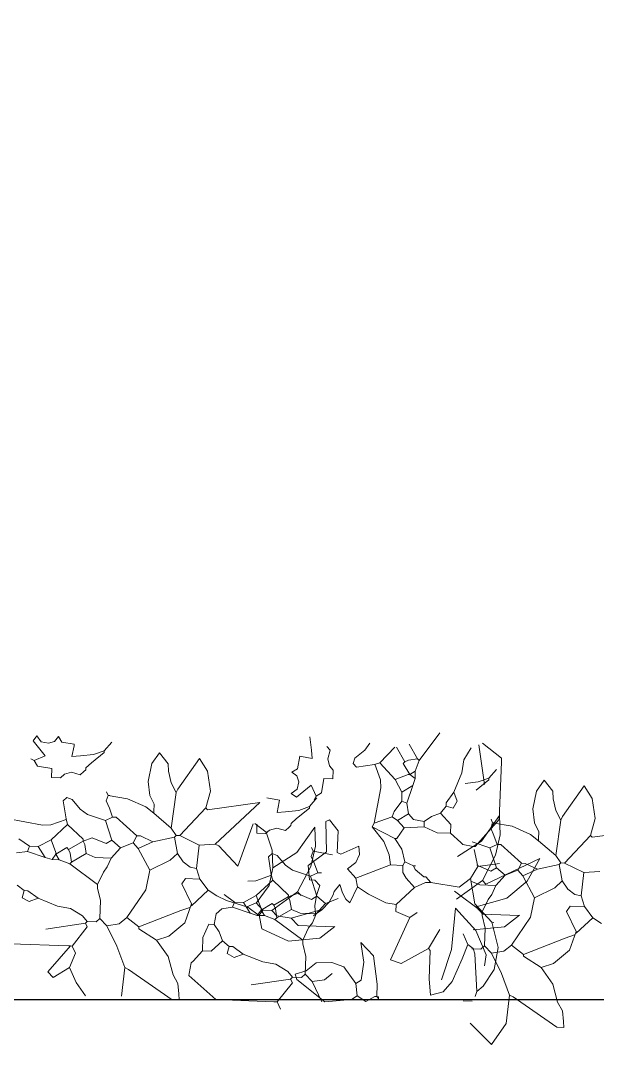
# Model space of a CAD drawing. Header units: millimetres. Extents: x 2667 to 2848, y -1 to 1765.
# Drawn here: x 2777.422 to 2778.279, y 1718.541 to 1720.063 of the extents above; entities that cross this region are included whole.
import ezdxf

# ---------------------------------------------------------------- set-up
doc = ezdxf.new("R2010")
doc.units = ezdxf.units.MM
doc.layers.add('PROIEZIONI', color=145, linetype='Continuous')
doc.layers.add('VERDE_giardino', color=74, linetype='Continuous', lineweight=9)

msp = doc.modelspace()

# ---------------------------------------------------------------- linework, layer by layer
at = {"layer": 'PROIEZIONI'}
msp.add_lwpolyline([(2779.6095, 1720.3076), (2779.6095, 1718.6078), (2776.6771, 1718.6078)], dxfattribs=at)
at = {"layer": 'VERDE_giardino'}
for p, q in [((2777.4412, 1718.9923), (2777.4468, 1719)), ((2777.459, 1718.9704), (2777.4412, 1718.9923)), ((2777.4532, 1718.9911), (2777.4468, 1719)), ((2777.464, 1718.9888), (2777.4532, 1718.9911)), ((2777.4731, 1718.9914), (2777.464, 1718.9888)), ((2777.4786, 1718.9989), (2777.4731, 1718.9914)), ((2777.4836, 1718.9907), (2777.4786, 1718.9989)), ((2777.5021, 1718.9874), (2777.4836, 1718.9907)), ((2777.5468, 1718.9778), (2777.5579, 1718.9907)), ((2777.8521, 1718.9983), (2777.8543, 1718.9788)), ((2778.0451, 1719.0044), (2778.0144, 1718.963)), ((2777.4987, 1718.969), (2777.502, 1718.9848)), ((2777.502, 1718.9848), (2777.5021, 1718.9874)), ((2777.5276, 1718.9599), (2777.5467, 1718.9752)), ((2777.5468, 1718.9778), (2777.5309, 1718.9722)), ((2777.5467, 1718.9752), (2777.5468, 1718.9778)), ((2777.629, 1718.9748), (2777.6175, 1718.9586)), ((2777.629, 1718.9748), (2777.6416, 1718.9584)), ((2777.8543, 1718.9788), (2777.8553, 1718.9662)), ((2777.8772, 1718.9839), (2777.8823, 1718.9784)), ((2777.8823, 1718.9784), (2777.8785, 1718.9656)), ((2777.919, 1718.9665), (2777.9336, 1718.9786)), ((2777.9336, 1718.9786), (2777.9411, 1718.9892)), ((2777.978, 1718.9829), (2777.9559, 1718.9598)), ((2777.9931, 1718.9611), (2777.9807, 1718.9828)), ((2778.0119, 1718.9658), (2777.9994, 1718.9874)), ((2778.0807, 1718.9641), (2778.0916, 1718.982)), ((2778.1029, 1718.9863), (2778.1113, 1718.9276)), ((2778.1366, 1718.9665), (2778.1083, 1718.9888)), ((2777.4376, 1718.9659), (2777.4428, 1718.963)), ((2777.4428, 1718.963), (2777.459, 1718.9704)), ((2777.4478, 1718.9549), (2777.4428, 1718.963)), ((2777.5113, 1718.97), (2777.4987, 1718.969)), ((2777.5309, 1718.9722), (2777.5113, 1718.97)), ((2777.5194, 1718.9523), (2777.5276, 1718.9599)), ((2777.6562, 1718.9208), (2777.6882, 1718.9664)), ((2777.6882, 1718.9664), (2777.7, 1718.9475)), ((2777.8369, 1718.9695), (2777.8335, 1718.951)), ((2777.8395, 1718.9694), (2777.8369, 1718.9695)), ((2777.8553, 1718.9662), (2777.8395, 1718.9694)), ((2777.8785, 1718.9656), (2777.8814, 1718.9551)), ((2777.9161, 1718.9586), (2777.919, 1718.9665)), ((2777.9559, 1718.9598), (2777.9479, 1718.9575)), ((2777.9789, 1718.9351), (2777.9559, 1718.9598)), ((2777.9904, 1718.9586), (2777.9931, 1718.9611)), ((2777.9985, 1718.9636), (2777.9931, 1718.9611)), ((2778.0119, 1718.9658), (2777.9985, 1718.9636)), ((2778.0144, 1718.963), (2778.0086, 1718.9473)), ((2778.0144, 1718.963), (2778.0119, 1718.9658)), ((2778.0775, 1718.9448), (2778.0807, 1718.9641)), ((2778.1333, 1718.8754), (2778.1364, 1718.9612)), ((2778.1365, 1718.9639), (2778.1364, 1718.9612)), ((2778.1366, 1718.9665), (2778.1365, 1718.9639)), ((2777.4689, 1718.9515), (2777.4478, 1718.9549)), ((2777.4684, 1718.9382), (2777.4689, 1718.9515)), ((2777.4982, 1718.9458), (2777.4877, 1718.9429)), ((2777.511, 1718.942), (2777.4982, 1718.9458)), ((2777.5165, 1718.9471), (2777.511, 1718.942)), ((2777.5165, 1718.9471), (2777.5193, 1718.9496)), ((2777.5193, 1718.9496), (2777.5194, 1718.9523)), ((2777.6175, 1718.9586), (2777.612, 1718.9322)), ((2777.642, 1718.9472), (2777.6416, 1718.9584)), ((2777.6459, 1718.93), (2777.642, 1718.9472)), ((2777.7, 1718.9475), (2777.7044, 1718.9179)), ((2777.8335, 1718.951), (2777.8254, 1718.946)), ((2777.8254, 1718.946), (2777.8329, 1718.9406)), ((2777.8814, 1718.9551), (2777.8865, 1718.9491)), ((2777.8865, 1718.9491), (2777.8861, 1718.9358)), ((2777.9212, 1718.9531), (2777.9161, 1718.9586)), ((2777.9479, 1718.9575), (2777.9212, 1718.9531)), ((2777.9567, 1718.9347), (2777.9485, 1718.9577)), ((2778.0004, 1718.9423), (2777.9904, 1718.9586)), ((2778.0086, 1718.9473), (2778.0004, 1718.9423)), ((2778.0086, 1718.9473), (2778.0082, 1718.9367)), ((2778.0775, 1718.9448), (2778.0658, 1718.916)), ((2778.1179, 1718.9371), (2778.129, 1718.9499)), ((2777.4817, 1718.9377), (2777.4684, 1718.9382)), ((2777.4877, 1718.9429), (2777.4817, 1718.9377)), ((2777.612, 1718.9322), (2777.6144, 1718.9112)), ((2777.6534, 1718.9156), (2777.6459, 1718.93)), ((2777.8329, 1718.9406), (2777.8354, 1718.9314)), ((2777.8354, 1718.9314), (2777.8331, 1718.9206)), ((2777.8728, 1718.9363), (2777.8694, 1718.9152)), ((2777.8861, 1718.9358), (2777.8728, 1718.9363)), ((2777.9572, 1718.9226), (2777.9567, 1718.9347)), ((2777.9978, 1718.9424), (2777.9789, 1718.9351)), ((2777.9888, 1718.9162), (2777.9789, 1718.9351)), ((2778.0004, 1718.9423), (2777.9978, 1718.9424)), ((2778.0082, 1718.9367), (2778.0004, 1718.9423)), ((2778.0082, 1718.9367), (2778.0051, 1718.9262)), ((2778.102, 1718.9314), (2778.0824, 1718.9293)), ((2778.0987, 1718.9192), (2778.1178, 1718.9344)), ((2778.1179, 1718.9371), (2778.102, 1718.9314)), ((2778.1178, 1718.9344), (2778.1179, 1718.9371)), ((2778.2001, 1718.9341), (2778.1886, 1718.9178)), ((2778.2001, 1718.9341), (2778.2127, 1718.9177)), ((2777.5524, 1718.9113), (2777.5499, 1718.9167)), ((2777.6461, 1718.8627), (2777.6534, 1718.9156)), ((2777.6534, 1718.9156), (2777.6562, 1718.9208)), ((2777.7044, 1718.9179), (2777.6976, 1718.8927)), ((2777.8331, 1718.9206), (2777.8242, 1718.9142)), ((2777.832, 1718.9086), (2777.8242, 1718.9142)), ((2777.8539, 1718.9264), (2777.832, 1718.9086)), ((2777.8612, 1718.9102), (2777.8539, 1718.9264)), ((2777.8694, 1718.9152), (2777.8612, 1718.9102)), ((2777.9474, 1718.8699), (2777.9572, 1718.9226)), ((2777.9888, 1718.9162), (2777.9884, 1718.9029)), ((2778.0051, 1718.9262), (2777.9888, 1718.9162)), ((2778.0051, 1718.9262), (2777.9962, 1718.9)), ((2778.0658, 1718.916), (2778.0546, 1718.9005)), ((2778.0658, 1718.916), (2778.0706, 1718.9026)), ((2778.1886, 1718.9178), (2778.1831, 1718.8914)), ((2778.2131, 1718.9065), (2778.2127, 1718.9177)), ((2778.2273, 1718.88), (2778.2593, 1718.9257)), ((2778.2593, 1718.9257), (2778.2711, 1718.9067)), ((2777.4857, 1718.9031), (2777.4912, 1718.9082)), ((2777.49, 1718.8764), (2777.4857, 1718.9031)), ((2777.4912, 1718.9082), (2777.4991, 1718.9053)), ((2777.4991, 1718.9053), (2777.5112, 1718.8907)), ((2777.5494, 1718.9034), (2777.5524, 1718.9113)), ((2777.5543, 1718.8926), (2777.5494, 1718.9034)), ((2777.5811, 1718.9062), (2777.5524, 1718.9113)), ((2777.555, 1718.9112), (2777.5524, 1718.9113)), ((2777.6083, 1718.8943), (2777.5811, 1718.9062)), ((2777.6144, 1718.9112), (2777.6209, 1718.8982)), ((2777.7779, 1718.9008), (2777.7002, 1718.89)), ((2777.7116, 1718.8391), (2777.7779, 1718.9008)), ((2777.8067, 1718.9045), (2777.7882, 1718.9078)), ((2777.8034, 1718.886), (2777.8066, 1718.9018)), ((2777.8066, 1718.9018), (2777.8067, 1718.9045)), ((2777.8515, 1718.8949), (2777.8625, 1718.9078)), ((2777.8584, 1718.905), (2777.8612, 1718.9102)), ((2777.9884, 1718.9029), (2777.9772, 1718.8874)), ((2777.9962, 1718.9), (2777.9884, 1718.9029)), ((2777.9983, 1718.884), (2777.9962, 1718.9)), ((2778.0546, 1718.9005), (2778.0544, 1718.8952)), ((2778.0706, 1718.9026), (2778.0649, 1718.8922)), ((2778.217, 1718.8892), (2778.2131, 1718.9065)), ((2778.2711, 1718.9067), (2778.2755, 1718.8771)), ((2777.5112, 1718.8907), (2777.5218, 1718.8832)), ((2777.5591, 1718.8792), (2777.5543, 1718.8926)), ((2777.6204, 1718.8849), (2777.6083, 1718.8943)), ((2777.6204, 1718.8849), (2777.6205, 1718.8876)), ((2777.6461, 1718.8627), (2777.6204, 1718.8849)), ((2777.6209, 1718.8982), (2777.6205, 1718.8876)), ((2777.659, 1718.8517), (2777.6976, 1718.8927)), ((2777.7002, 1718.89), (2777.6976, 1718.8927)), ((2777.816, 1718.8871), (2777.8034, 1718.886)), ((2777.8356, 1718.8892), (2777.816, 1718.8871)), ((2777.8322, 1718.877), (2777.8514, 1718.8923)), ((2777.8515, 1718.8949), (2777.8356, 1718.8892)), ((2777.8514, 1718.8923), (2777.8515, 1718.8949)), ((2777.9772, 1718.8874), (2777.9742, 1718.8796)), ((2777.9983, 1718.884), (2777.982, 1718.874)), ((2778.0059, 1718.8757), (2777.9983, 1718.884)), ((2778.0461, 1718.8849), (2778.0326, 1718.8801)), ((2778.0544, 1718.8952), (2778.0461, 1718.8849)), ((2778.0614, 1718.8684), (2778.0461, 1718.8849)), ((2778.0649, 1718.8922), (2778.0544, 1718.8952)), ((2778.1831, 1718.8914), (2778.1855, 1718.8704)), ((2778.2244, 1718.8748), (2778.217, 1718.8892)), ((2777.4025, 1718.8769), (2777.4552, 1718.867)), ((2777.4673, 1718.8676), (2777.4902, 1718.8758)), ((2777.4677, 1718.8454), (2777.4924, 1718.8683)), ((2777.4924, 1718.8683), (2777.49, 1718.8764)), ((2777.5155, 1718.8463), (2777.4924, 1718.8683)), ((2777.5218, 1718.8832), (2777.5484, 1718.8743)), ((2777.5484, 1718.8743), (2777.5591, 1718.8792)), ((2777.5579, 1718.8447), (2777.5484, 1718.8743)), ((2777.5644, 1718.879), (2777.5591, 1718.8792)), ((2777.5953, 1718.8513), (2777.5644, 1718.879)), ((2777.7676, 1718.8692), (2777.7449, 1718.8061)), ((2777.7871, 1718.8569), (2777.7701, 1718.8697)), ((2777.7731, 1718.8553), (2777.7735, 1718.8686)), ((2777.8239, 1718.8667), (2777.824, 1718.8694)), ((2777.824, 1718.8694), (2777.8322, 1718.877)), ((2777.8812, 1718.875), (2777.8758, 1718.8725)), ((2777.8768, 1718.8274), (2777.8758, 1718.8725)), ((2777.8939, 1718.8586), (2777.8812, 1718.875)), ((2777.9474, 1718.8699), (2777.9445, 1718.8647)), ((2777.9742, 1718.8796), (2777.9474, 1718.8699)), ((2777.982, 1718.874), (2777.9742, 1718.8796)), ((2777.9922, 1718.863), (2777.982, 1718.874)), ((2778.0218, 1718.8725), (2778.0059, 1718.8757)), ((2778.0218, 1718.8725), (2778.0215, 1718.8646)), ((2778.0326, 1718.8801), (2778.0218, 1718.8725)), ((2778.0609, 1718.8552), (2778.0614, 1718.8684)), ((2778.0974, 1718.8353), (2778.1333, 1718.8754)), ((2778.1337, 1718.8813), (2778.107, 1718.8436)), ((2778.1205, 1718.8627), (2778.1234, 1718.8705)), ((2778.1234, 1718.8705), (2778.121, 1718.8759)), ((2778.1522, 1718.8655), (2778.1234, 1718.8705)), ((2778.1261, 1718.8704), (2778.1234, 1718.8705)), ((2778.1346, 1718.8527), (2778.1337, 1718.8813)), ((2778.1855, 1718.8704), (2778.192, 1718.8574)), ((2778.2172, 1718.822), (2778.2244, 1718.8748)), ((2778.2244, 1718.8748), (2778.2273, 1718.88)), ((2778.2755, 1718.8771), (2778.2687, 1718.852)), ((2777.4552, 1718.867), (2777.4673, 1718.8676)), ((2777.6537, 1718.8519), (2777.6461, 1718.8627)), ((2777.7863, 1718.8548), (2777.7731, 1718.8553)), ((2777.7923, 1718.8599), (2777.7863, 1718.8548)), ((2777.7959, 1718.8301), (2777.7871, 1718.8569)), ((2777.8029, 1718.8629), (2777.7923, 1718.8599)), ((2777.8157, 1718.8591), (2777.8029, 1718.8629)), ((2777.8211, 1718.8642), (2777.8157, 1718.8591)), ((2777.8211, 1718.8642), (2777.8239, 1718.8667)), ((2777.8593, 1718.8644), (2777.8327, 1718.8267)), ((2777.8602, 1718.8359), (2777.8593, 1718.8644)), ((2777.8927, 1718.8268), (2777.8939, 1718.8586)), ((2777.9784, 1718.8476), (2777.9445, 1718.8647)), ((2777.9445, 1718.8647), (2777.9616, 1718.8427)), ((2777.9922, 1718.863), (2777.981, 1718.8475)), ((2778.0215, 1718.8646), (2777.9922, 1718.863)), ((2778.041, 1718.8558), (2778.0215, 1718.8646)), ((2778.0609, 1718.8552), (2778.041, 1718.8558)), ((2778.0763, 1718.8413), (2778.0609, 1718.8552)), ((2778.1254, 1718.8519), (2778.1205, 1718.8627)), ((2778.1794, 1718.8535), (2778.1522, 1718.8655)), ((2778.1915, 1718.8441), (2778.1794, 1718.8535)), ((2778.192, 1718.8574), (2778.1916, 1718.8468)), ((2778.349, 1718.86), (2778.2713, 1718.8492)), ((2777.4355, 1718.8359), (2777.42, 1718.8471)), ((2777.4487, 1718.8354), (2777.4677, 1718.8454)), ((2777.475, 1718.8265), (2777.4677, 1718.8454)), ((2777.4937, 1718.8311), (2777.5154, 1718.8436)), ((2777.5154, 1718.8436), (2777.5288, 1718.8484)), ((2777.5154, 1718.8436), (2777.5155, 1718.8463)), ((2777.5178, 1718.8382), (2777.5154, 1718.8436)), ((2777.52, 1718.8249), (2777.5178, 1718.8382)), ((2777.5288, 1718.8484), (2777.5497, 1718.8397)), ((2777.5497, 1718.8397), (2777.5579, 1718.8447)), ((2777.5708, 1718.8336), (2777.5579, 1718.8447)), ((2777.5708, 1718.8336), (2777.5896, 1718.8409)), ((2777.5896, 1718.8409), (2777.5953, 1718.8513)), ((2777.5973, 1718.8327), (2777.5896, 1718.8409)), ((2777.6006, 1718.8511), (2777.5953, 1718.8513)), ((2777.5973, 1718.8327), (2777.6188, 1718.8425)), ((2777.6188, 1718.8425), (2777.6006, 1718.8511)), ((2777.6188, 1718.8425), (2777.6509, 1718.8493)), ((2777.6509, 1718.8493), (2777.6537, 1718.8519)), ((2777.6554, 1718.8253), (2777.6509, 1718.8493)), ((2777.659, 1718.8517), (2777.6537, 1718.8519)), ((2777.6877, 1718.8373), (2777.659, 1718.8517)), ((2777.6877, 1718.8373), (2777.7116, 1718.8391)), ((2777.7168, 1718.8363), (2777.7116, 1718.8391)), ((2777.9616, 1718.8427), (2777.9696, 1718.8229)), ((2777.9884, 1718.8313), (2777.9784, 1718.8476)), ((2777.981, 1718.8475), (2777.9784, 1718.8476)), ((2778.107, 1718.8436), (2778.0712, 1718.8204)), ((2778.0789, 1718.8386), (2778.0763, 1718.8413)), ((2778.0947, 1718.8354), (2778.0789, 1718.8386)), ((2778.0929, 1718.8424), (2778.1194, 1718.8335)), ((2778.1194, 1718.8335), (2778.1302, 1718.8384)), ((2778.1302, 1718.8384), (2778.1254, 1718.8519)), ((2778.1276, 1718.8224), (2778.1346, 1718.8527)), ((2778.1355, 1718.8382), (2778.1302, 1718.8384)), ((2778.1664, 1718.8106), (2778.1355, 1718.8382)), ((2778.1915, 1718.8441), (2778.1916, 1718.8468)), ((2778.2172, 1718.822), (2778.1915, 1718.8441)), ((2778.2301, 1718.8109), (2778.2687, 1718.852)), ((2778.2713, 1718.8492), (2778.2687, 1718.852)), ((2777.4166, 1718.826), (2777.4326, 1718.8281)), ((2777.4326, 1718.8281), (2777.4355, 1718.8359)), ((2777.4588, 1718.8191), (2777.4326, 1718.8281)), ((2777.4487, 1718.8354), (2777.4355, 1718.8359)), ((2777.4588, 1718.8191), (2777.4487, 1718.8354)), ((2777.4693, 1718.8161), (2777.4749, 1718.8239)), ((2777.4749, 1718.8239), (2777.4912, 1718.8339)), ((2777.4749, 1718.8239), (2777.475, 1718.8265)), ((2777.4799, 1718.8157), (2777.4749, 1718.8239)), ((2777.4912, 1718.8339), (2777.4937, 1718.8311)), ((2777.4962, 1718.8257), (2777.4937, 1718.8311)), ((2777.4983, 1718.8124), (2777.4962, 1718.8257)), ((2777.4983, 1718.8124), (2777.52, 1718.8249)), ((2777.5331, 1718.8191), (2777.52, 1718.8249)), ((2777.5569, 1718.8182), (2777.5708, 1718.8336)), ((2777.6146, 1718.8002), (2777.5973, 1718.8327)), ((2777.6444, 1718.815), (2777.6554, 1718.8253)), ((2777.6554, 1718.8253), (2777.6637, 1718.8128)), ((2777.6837, 1718.803), (2777.6877, 1718.8373)), ((2777.7449, 1718.8061), (2777.7168, 1718.8363)), ((2777.7904, 1718.8202), (2777.7958, 1718.8253)), ((2777.7958, 1718.8253), (2777.8037, 1718.8223)), ((2777.7968, 1718.8036), (2777.7959, 1718.8301)), ((2777.8327, 1718.8267), (2777.7968, 1718.8036)), ((2777.8495, 1718.8071), (2777.8768, 1718.8274)), ((2777.8533, 1718.8056), (2777.8602, 1718.8359)), ((2777.8541, 1718.8205), (2777.857, 1718.8284)), ((2777.857, 1718.8284), (2777.8545, 1718.8338)), ((2777.8857, 1718.8233), (2777.857, 1718.8284)), ((2777.8596, 1718.8283), (2777.857, 1718.8284)), ((2777.8979, 1718.824), (2777.8927, 1718.8268)), ((2777.9249, 1718.8362), (2777.8979, 1718.824)), ((2777.9202, 1718.8115), (2777.9257, 1718.8235)), ((2777.9257, 1718.8235), (2777.9249, 1718.8362)), ((2777.9696, 1718.8229), (2777.9716, 1718.808)), ((2777.993, 1718.8125), (2777.9884, 1718.8313)), ((2778.0947, 1718.8354), (2778.0974, 1718.8353)), ((2778.1016, 1718.8059), (2778.0958, 1718.8308)), ((2778.129, 1718.804), (2778.1194, 1718.8335)), ((2777.4693, 1718.8161), (2777.4588, 1718.8191)), ((2777.4799, 1718.8157), (2777.4693, 1718.8161)), ((2777.4956, 1718.8098), (2777.4799, 1718.8157)), ((2777.4956, 1718.8098), (2777.4983, 1718.8124)), ((2777.5369, 1718.7792), (2777.4956, 1718.8098)), ((2777.5569, 1718.8182), (2777.5331, 1718.8191)), ((2777.5511, 1718.8052), (2777.5569, 1718.8182)), ((2777.6146, 1718.8002), (2777.6444, 1718.815)), ((2777.6637, 1718.8128), (2777.6744, 1718.8048)), ((2777.7947, 1718.7935), (2777.7904, 1718.8202)), ((2777.8037, 1718.8223), (2777.8158, 1718.8078)), ((2777.8158, 1718.8078), (2777.8264, 1718.8003)), ((2777.859, 1718.8097), (2777.8541, 1718.8205)), ((2777.8638, 1718.7963), (2777.859, 1718.8097)), ((2777.9077, 1718.8024), (2777.9202, 1718.8115)), ((2777.9716, 1718.808), (2777.9205, 1718.7886)), ((2777.9902, 1718.8073), (2777.9716, 1718.808)), ((2777.993, 1718.8125), (2777.9902, 1718.8073)), ((2778.0061, 1718.8067), (2777.993, 1718.8125)), ((2778.0999, 1718.8077), (2778.1208, 1718.799)), ((2778.1336, 1718.8101), (2778.1016, 1718.8059)), ((2778.1081, 1718.7852), (2778.1276, 1718.8224)), ((2778.1132, 1718.7797), (2778.1935, 1718.8178)), ((2778.1607, 1718.8002), (2778.1664, 1718.8106)), ((2778.1717, 1718.8104), (2778.1664, 1718.8106)), ((2778.1899, 1718.8017), (2778.1717, 1718.8104)), ((2778.1743, 1718.7828), (2778.1935, 1718.8178)), ((2778.1899, 1718.8017), (2778.222, 1718.8085)), ((2778.2248, 1718.8111), (2778.2172, 1718.822)), ((2778.222, 1718.8085), (2778.2248, 1718.8111)), ((2778.2265, 1718.7845), (2778.222, 1718.8085)), ((2778.2301, 1718.8109), (2778.2248, 1718.8111)), ((2778.2587, 1718.7966), (2778.2301, 1718.8109)), ((2777.5369, 1718.7792), (2777.5456, 1718.7974)), ((2777.5456, 1718.7974), (2777.5511, 1718.8052)), ((2777.6083, 1718.7712), (2777.6146, 1718.8002)), ((2777.6744, 1718.8048), (2777.6837, 1718.803)), ((2777.6885, 1718.7869), (2777.6837, 1718.803)), ((2777.7719, 1718.7847), (2777.7949, 1718.7929)), ((2777.7968, 1718.8036), (2777.7915, 1718.7773)), ((2777.7971, 1718.7854), (2777.7947, 1718.7935)), ((2777.8264, 1718.8003), (2777.853, 1718.7914)), ((2777.8337, 1718.7683), (2777.8533, 1718.8056)), ((2777.8514, 1718.7858), (2777.8495, 1718.8071)), ((2777.853, 1718.7914), (2777.8638, 1718.7963)), ((2777.8691, 1718.7961), (2777.8638, 1718.7963)), ((2777.9205, 1718.7886), (2777.9077, 1718.8024)), ((2777.9898, 1718.7967), (2777.9902, 1718.8073)), ((2777.9948, 1718.7886), (2777.9898, 1718.7967)), ((2778.0085, 1718.8013), (2778.0061, 1718.8067)), ((2778.0087, 1718.8067), (2778.0061, 1718.8067)), ((2778.0214, 1718.7903), (2778.0085, 1718.8013)), ((2778.0903, 1718.7878), (2778.1016, 1718.8059)), ((2778.1208, 1718.799), (2778.129, 1718.804)), ((2778.128, 1718.7775), (2778.1419, 1718.7929)), ((2778.1419, 1718.7929), (2778.129, 1718.804)), ((2778.1419, 1718.7929), (2778.1607, 1718.8002)), ((2778.1684, 1718.7919), (2778.1607, 1718.8002)), ((2778.1684, 1718.7919), (2778.1899, 1718.8017)), ((2778.2548, 1718.7622), (2778.2587, 1718.7966)), ((2778.2587, 1718.7966), (2778.2827, 1718.7984)), ((2777.4278, 1718.7699), (2777.4175, 1718.7782)), ((2777.5367, 1718.7738), (2777.5369, 1718.7792)), ((2777.6617, 1718.7799), (2777.6673, 1718.7877)), ((2777.6765, 1718.7502), (2777.6617, 1718.7799)), ((2777.6673, 1718.7877), (2777.6885, 1718.7869)), ((2777.7011, 1718.7705), (2777.6885, 1718.7869)), ((2777.7599, 1718.7841), (2777.7719, 1718.7847)), ((2777.7723, 1718.7625), (2777.7971, 1718.7854)), ((2777.7915, 1718.7773), (2777.7725, 1718.7514)), ((2777.8201, 1718.7634), (2777.7971, 1718.7854)), ((2777.8514, 1718.7858), (2777.8594, 1718.7856)), ((2777.8625, 1718.7618), (2777.853, 1718.7914)), ((2777.8594, 1718.7856), (2777.867, 1718.7773)), ((2777.867, 1718.7773), (2777.8617, 1718.7629)), ((2777.8879, 1718.7686), (2777.8963, 1718.7789)), ((2777.8963, 1718.7789), (2777.9006, 1718.7664)), ((2777.9227, 1718.7753), (2777.9205, 1718.7886)), ((2778.0076, 1718.7748), (2777.9948, 1718.7886)), ((2778.0238, 1718.7822), (2778.0076, 1718.7748)), ((2778.0241, 1718.7902), (2778.0214, 1718.7903)), ((2778.0317, 1718.7819), (2778.0238, 1718.7822)), ((2778.0317, 1718.7819), (2778.0241, 1718.7902)), ((2778.0317, 1718.7819), (2778.0739, 1718.7751)), ((2778.0699, 1718.7574), (2778.1081, 1718.7852)), ((2778.0903, 1718.7878), (2778.0739, 1718.7751)), ((2778.0969, 1718.7504), (2778.0903, 1718.7878)), ((2778.1042, 1718.7783), (2778.0911, 1718.7841)), ((2778.128, 1718.7775), (2778.1042, 1718.7783)), ((2778.1081, 1718.7852), (2778.1132, 1718.7797)), ((2778.1222, 1718.7644), (2778.128, 1718.7775)), ((2778.1748, 1718.784), (2778.1447, 1718.7587)), ((2778.1857, 1718.7594), (2778.1684, 1718.7919)), ((2778.2155, 1718.7743), (2778.2265, 1718.7845)), ((2778.2265, 1718.7845), (2778.2348, 1718.7721)), ((2777.4247, 1718.7594), (2777.4278, 1718.7699)), ((2777.4331, 1718.7697), (2777.4278, 1718.7699)), ((2777.4486, 1718.7585), (2777.4331, 1718.7697)), ((2777.5414, 1718.7551), (2777.5367, 1718.7738)), ((2777.5802, 1718.7298), (2777.6083, 1718.7712)), ((2777.6764, 1718.7475), (2777.7011, 1718.7705)), ((2777.7011, 1718.7705), (2777.7141, 1718.7621)), ((2777.7141, 1718.7621), (2777.7283, 1718.7551)), ((2777.7401, 1718.753), (2777.7246, 1718.7642)), ((2777.7534, 1718.7525), (2777.7723, 1718.7625)), ((2777.7796, 1718.7436), (2777.7723, 1718.7625)), ((2777.7956, 1718.7405), (2777.8337, 1718.7683)), ((2777.82, 1718.7607), (2777.8335, 1718.7655)), ((2777.82, 1718.7607), (2777.8201, 1718.7634)), ((2777.8335, 1718.7655), (2777.8544, 1718.7568)), ((2777.8337, 1718.7683), (2777.8389, 1718.7628)), ((2777.8544, 1718.7568), (2777.8625, 1718.7618)), ((2777.8617, 1718.7629), (2777.8596, 1718.7474)), ((2777.8754, 1718.7507), (2777.8625, 1718.7618)), ((2777.8807, 1718.753), (2777.8867, 1718.7635)), ((2777.8867, 1718.7635), (2777.8879, 1718.7686)), ((2777.9006, 1718.7664), (2777.9054, 1718.757)), ((2777.9227, 1718.7753), (2777.9112, 1718.7518)), ((2777.9227, 1718.7753), (2777.9389, 1718.7645)), ((2777.9389, 1718.7645), (2777.965, 1718.7519)), ((2778.0076, 1718.7748), (2777.9801, 1718.7493)), ((2778.108, 1718.7384), (2778.0667, 1718.7691)), ((2778.1166, 1718.7567), (2778.1222, 1718.7644)), ((2778.1857, 1718.7594), (2778.2155, 1718.7743)), ((2778.2348, 1718.7721), (2778.2455, 1718.764)), ((2778.2455, 1718.764), (2778.2548, 1718.7622)), ((2778.2596, 1718.7461), (2778.2548, 1718.7622)), ((2777.4352, 1718.7537), (2777.4247, 1718.7594)), ((2777.4486, 1718.7585), (2777.4352, 1718.7537)), ((2777.4774, 1718.7468), (2777.4486, 1718.7585)), ((2777.4774, 1718.7468), (2777.4966, 1718.7436)), ((2777.5404, 1718.7286), (2777.5414, 1718.7551)), ((2777.6765, 1718.7502), (2777.6665, 1718.7221)), ((2777.6764, 1718.7475), (2777.6765, 1718.7502)), ((2777.7283, 1718.7551), (2777.7601, 1718.7452)), ((2777.7372, 1718.7451), (2777.7401, 1718.753)), ((2777.7534, 1718.7525), (2777.7401, 1718.753)), ((2777.7634, 1718.7362), (2777.7534, 1718.7525)), ((2777.7584, 1718.7458), (2777.7721, 1718.752)), ((2777.7721, 1718.752), (2777.7823, 1718.741)), ((2777.7795, 1718.741), (2777.7958, 1718.751)), ((2777.7958, 1718.751), (2777.7983, 1718.7482)), ((2777.7983, 1718.7482), (2777.82, 1718.7607)), ((2777.8008, 1718.7428), (2777.7983, 1718.7482)), ((2777.8225, 1718.7553), (2777.82, 1718.7607)), ((2777.8247, 1718.742), (2777.8225, 1718.7553)), ((2777.8596, 1718.7474), (2777.8602, 1718.7351)), ((2777.8616, 1718.7353), (2777.8754, 1718.7507)), ((2777.8696, 1718.7412), (2777.8807, 1718.753)), ((2777.8754, 1718.7507), (2777.8942, 1718.758)), ((2777.9054, 1718.757), (2777.9112, 1718.7518)), ((2777.965, 1718.7519), (2777.9801, 1718.7493)), ((2777.9797, 1718.7387), (2777.9801, 1718.7493)), ((2778.1224, 1718.7229), (2778.0969, 1718.7504)), ((2778.1447, 1718.7587), (2778.0987, 1718.7457)), ((2778.108, 1718.7384), (2778.1166, 1718.7567)), ((2778.1794, 1718.7305), (2778.1857, 1718.7594)), ((2778.2328, 1718.7391), (2778.2384, 1718.7469)), ((2778.2384, 1718.7469), (2778.2596, 1718.7461)), ((2777.4966, 1718.7436), (2777.5145, 1718.7327)), ((2777.5145, 1718.7327), (2777.5216, 1718.724)), ((2777.5983, 1718.7159), (2777.6602, 1718.7402)), ((2777.6602, 1718.7402), (2777.6737, 1718.745)), ((2777.7097, 1718.7196), (2777.713, 1718.7354)), ((2777.713, 1718.7354), (2777.7212, 1718.7431)), ((2777.7212, 1718.7431), (2777.7372, 1718.7451)), ((2777.7634, 1718.7362), (2777.7372, 1718.7451)), ((2777.7601, 1718.7452), (2777.7772, 1718.7323)), ((2777.7739, 1718.7332), (2777.7634, 1718.7362)), ((2777.7739, 1718.7332), (2777.7795, 1718.741)), ((2777.7845, 1718.7328), (2777.7739, 1718.7332)), ((2777.7767, 1718.7333), (2777.7823, 1718.741)), ((2777.7805, 1718.7131), (2777.7767, 1718.7333)), ((2777.7795, 1718.741), (2777.7796, 1718.7436)), ((2777.7845, 1718.7328), (2777.7795, 1718.741)), ((2777.7956, 1718.7405), (2777.7823, 1718.741)), ((2777.8002, 1718.7269), (2777.7845, 1718.7328)), ((2777.8032, 1718.7323), (2777.7956, 1718.7405)), ((2777.803, 1718.7295), (2777.8008, 1718.7428)), ((2777.803, 1718.7295), (2777.8247, 1718.742)), ((2777.8243, 1718.7289), (2777.8032, 1718.7323)), ((2777.8704, 1718.7418), (2777.8243, 1718.7289)), ((2777.8377, 1718.7362), (2777.8247, 1718.742)), ((2777.8616, 1718.7353), (2777.8377, 1718.7362)), ((2777.8558, 1718.7223), (2777.8616, 1718.7353)), ((2777.8602, 1718.7351), (2777.8574, 1718.7326)), ((2777.8602, 1718.7351), (2777.8696, 1718.7412)), ((2778.0006, 1718.73), (2777.9797, 1718.7387)), ((2778.0006, 1718.73), (2778.0115, 1718.7376)), ((2778.0625, 1718.6824), (2778.0681, 1718.7437)), ((2778.0681, 1718.7437), (2778.0986, 1718.7108)), ((2778.1089, 1718.7347), (2778.0987, 1718.7457)), ((2778.1078, 1718.7331), (2778.108, 1718.7384)), ((2778.1124, 1718.7143), (2778.1078, 1718.7331)), ((2778.1624, 1718.7328), (2778.1089, 1718.7347)), ((2778.1412, 1718.716), (2778.1633, 1718.7335)), ((2778.2476, 1718.7094), (2778.2328, 1718.7391)), ((2778.2722, 1718.7297), (2778.2596, 1718.7461)), ((2777.5189, 1718.7214), (2777.4602, 1718.7129)), ((2777.5189, 1718.7214), (2777.5216, 1718.724)), ((2777.5214, 1718.716), (2777.5189, 1718.7214)), ((2777.5216, 1718.724), (2777.5349, 1718.7235)), ((2777.5349, 1718.7235), (2777.5404, 1718.7286)), ((2777.5506, 1718.7176), (2777.5404, 1718.7286)), ((2777.5689, 1718.7205), (2777.5506, 1718.7176)), ((2777.5506, 1718.7176), (2777.5653, 1718.6875)), ((2777.5802, 1718.7298), (2777.5689, 1718.7205)), ((2777.5983, 1718.7159), (2777.5802, 1718.7298)), ((2777.6665, 1718.7221), (2777.6426, 1718.7025)), ((2777.6931, 1718.7004), (2777.7018, 1718.7199)), ((2777.7097, 1718.7196), (2777.7018, 1718.7199)), ((2777.7173, 1718.7087), (2777.7097, 1718.7196)), ((2777.8002, 1718.7269), (2777.803, 1718.7295)), ((2777.8416, 1718.6962), (2777.8002, 1718.7269)), ((2777.8346, 1718.7179), (2777.8243, 1718.7289)), ((2777.8881, 1718.7159), (2777.8346, 1718.7179)), ((2777.8502, 1718.7145), (2777.8558, 1718.7223)), ((2777.8669, 1718.6992), (2777.8889, 1718.7167)), ((2778.0006, 1718.73), (2777.9718, 1718.6673)), ((2778.1317, 1718.6854), (2778.1224, 1718.7229)), ((2778.1224, 1718.7229), (2778.1251, 1718.7228)), ((2778.1513, 1718.689), (2778.1794, 1718.7305)), ((2778.2475, 1718.7068), (2778.2722, 1718.7297)), ((2778.2722, 1718.7297), (2778.2852, 1718.7213)), ((2777.4991, 1718.6876), (2777.5214, 1718.716)), ((2777.5982, 1718.7132), (2777.5983, 1718.7159)), ((2777.6241, 1718.6964), (2777.5982, 1718.7132)), ((2777.6426, 1718.7025), (2777.6241, 1718.6964)), ((2777.7221, 1718.6953), (2777.7173, 1718.7087)), ((2777.7805, 1718.7131), (2777.8201, 1718.6947)), ((2777.8416, 1718.6962), (2777.8502, 1718.7145)), ((2778.0281, 1718.6839), (2778.0451, 1718.7124)), ((2778.0867, 1718.6897), (2778.0794, 1718.7059)), ((2778.0944, 1718.7116), (2778.1412, 1718.716)), ((2778.0986, 1718.7108), (2778.1137, 1718.6746)), ((2778.1115, 1718.6878), (2778.1124, 1718.7143)), ((2778.2313, 1718.6994), (2778.2448, 1718.7042)), ((2778.2476, 1718.7094), (2778.2376, 1718.6813)), ((2778.2475, 1718.7068), (2778.2476, 1718.7094)), ((2777.4079, 1718.691), (2777.4938, 1718.6878)), ((2777.4632, 1718.6491), (2777.4964, 1718.6877)), ((2777.4964, 1718.6877), (2777.4938, 1718.6878)), ((2777.4991, 1718.6876), (2777.4964, 1718.6877)), ((2777.504, 1718.6769), (2777.4991, 1718.6876)), ((2777.5653, 1718.6875), (2777.5775, 1718.6556)), ((2777.6418, 1718.6718), (2777.6241, 1718.6964)), ((2777.6924, 1718.6804), (2777.6931, 1718.7004)), ((2777.7056, 1718.68), (2777.7221, 1718.6953)), ((2777.7324, 1718.6869), (2777.7221, 1718.6953)), ((2777.7294, 1718.6764), (2777.7324, 1718.6869)), ((2777.7377, 1718.6868), (2777.7324, 1718.6869)), ((2777.7532, 1718.6756), (2777.7377, 1718.6868)), ((2777.8201, 1718.6947), (2777.8669, 1718.6992)), ((2777.8414, 1718.6909), (2777.8416, 1718.6962)), ((2777.846, 1718.6722), (2777.8414, 1718.6909)), ((2777.9278, 1718.693), (2777.9463, 1718.6729)), ((2777.9319, 1718.6635), (2777.9278, 1718.693)), ((2778.0867, 1718.6897), (2778.078, 1718.6688)), ((2778.0945, 1718.6841), (2778.0867, 1718.6897)), ((2778.106, 1718.6827), (2778.1115, 1718.6878)), ((2778.1217, 1718.6769), (2778.1115, 1718.6878)), ((2778.1513, 1718.689), (2778.14, 1718.6798)), ((2778.1694, 1718.6751), (2778.1513, 1718.689)), ((2778.1694, 1718.6751), (2778.2313, 1718.6994)), ((2777.4953, 1718.6559), (2777.504, 1718.6769)), ((2777.6488, 1718.645), (2777.6418, 1718.6718)), ((2777.6786, 1718.665), (2777.6924, 1718.6804)), ((2777.6924, 1718.6804), (2777.7056, 1718.68)), ((2777.7398, 1718.6708), (2777.7294, 1718.6764)), ((2777.7532, 1718.6756), (2777.7398, 1718.6708)), ((2777.782, 1718.6639), (2777.7532, 1718.6756)), ((2777.845, 1718.6457), (2777.846, 1718.6722)), ((2777.9463, 1718.6729), (2777.9519, 1718.6309)), ((2778.0281, 1718.6839), (2777.9875, 1718.6615)), ((2778.0281, 1718.6839), (2778.0307, 1718.6811)), ((2778.0307, 1718.6811), (2778.0292, 1718.6387)), ((2778.0473, 1718.6376), (2778.0625, 1718.6824)), ((2778.0927, 1718.6832), (2778.106, 1718.6827)), ((2778.0969, 1718.6761), (2778.0945, 1718.6841)), ((2778.1001, 1718.6202), (2778.0969, 1718.6761)), ((2778.1137, 1718.6746), (2778.1114, 1718.658)), ((2778.14, 1718.6798), (2778.1217, 1718.6769)), ((2778.1217, 1718.6769), (2778.1364, 1718.6467)), ((2778.1317, 1718.6854), (2778.1255, 1718.6529)), ((2778.1693, 1718.6725), (2778.1694, 1718.6751)), ((2778.1952, 1718.6556), (2778.1693, 1718.6725)), ((2778.2376, 1718.6813), (2778.2137, 1718.6618)), ((2777.4953, 1718.6559), (2777.4709, 1718.6409)), ((2777.5048, 1718.6335), (2777.4953, 1718.6559)), ((2777.5775, 1718.6556), (2777.5723, 1718.6132)), ((2777.5827, 1718.6528), (2777.5775, 1718.6556)), ((2777.6726, 1718.6467), (2777.6758, 1718.6625)), ((2777.6758, 1718.6625), (2777.6786, 1718.665)), ((2777.782, 1718.6639), (2777.8013, 1718.6607)), ((2777.8013, 1718.6607), (2777.8192, 1718.6498)), ((2777.8616, 1718.6625), (2777.8465, 1718.6507)), ((2777.8846, 1718.6629), (2777.8616, 1718.6625)), ((2777.9024, 1718.6566), (2777.8846, 1718.6629)), ((2777.9201, 1718.6321), (2777.9024, 1718.6566)), ((2777.9319, 1718.6635), (2777.9283, 1718.6371)), ((2777.9718, 1718.6673), (2777.9875, 1718.6615)), ((2778.078, 1718.6688), (2778.0635, 1718.6348)), ((2778.2137, 1718.6618), (2778.1952, 1718.6556)), ((2778.2129, 1718.6311), (2778.1952, 1718.6556)), ((2777.4709, 1718.6409), (2777.4632, 1718.6491)), ((2777.6474, 1718.6079), (2777.5827, 1718.6528)), ((2777.6488, 1718.645), (2777.6559, 1718.6318)), ((2777.6726, 1718.6467), (2777.6725, 1718.644)), ((2777.6725, 1718.644), (2777.7126, 1718.6081)), ((2777.8192, 1718.6498), (2777.8263, 1718.6411)), ((2777.8235, 1718.6385), (2777.8263, 1718.6411)), ((2777.8263, 1718.6411), (2777.8395, 1718.6406)), ((2777.8465, 1718.6507), (2777.8304, 1718.646)), ((2777.8327, 1718.6379), (2777.8304, 1718.646)), ((2777.8395, 1718.6406), (2777.845, 1718.6457)), ((2777.8553, 1718.6347), (2777.845, 1718.6457)), ((2777.8849, 1718.6469), (2777.8736, 1718.6376)), ((2778.1255, 1718.6529), (2778.1093, 1718.6279)), ((2778.1364, 1718.6467), (2778.1486, 1718.6148)), ((2777.5187, 1718.6138), (2777.5048, 1718.6335)), ((2777.6559, 1718.6318), (2777.6577, 1718.6164)), ((2777.8235, 1718.6385), (2777.7648, 1718.63)), ((2777.8037, 1718.6047), (2777.826, 1718.6331)), ((2777.826, 1718.6331), (2777.8235, 1718.6385)), ((2777.874, 1718.6046), (2777.8327, 1718.6379)), ((2777.8736, 1718.6376), (2777.8553, 1718.6347)), ((2777.8553, 1718.6347), (2777.8699, 1718.6045)), ((2777.9283, 1718.6371), (2777.9201, 1718.6321)), ((2777.9221, 1718.6134), (2777.9201, 1718.6321)), ((2777.9512, 1718.6124), (2777.9519, 1718.6309)), ((2778.0292, 1718.6387), (2778.0309, 1718.6148)), ((2778.0635, 1718.6348), (2778.0497, 1718.6194)), ((2778.1093, 1718.6279), (2778.1001, 1718.6202)), ((2778.2199, 1718.6043), (2778.2129, 1718.6311)), ((2777.6577, 1718.6164), (2777.658, 1718.6076)), ((2777.9221, 1718.6134), (2777.9139, 1718.6084)), ((2777.935, 1718.605), (2777.9221, 1718.6134)), ((2777.9486, 1718.6125), (2777.935, 1718.605)), ((2777.9512, 1718.6124), (2777.9486, 1718.6125)), ((2777.9538, 1718.6096), (2777.9512, 1718.6124)), ((2777.9539, 1718.6123), (2777.9512, 1718.6124)), ((2777.9538, 1718.6096), (2777.9537, 1718.607)), ((2777.9539, 1718.6123), (2777.9538, 1718.6096)), ((2778.0309, 1718.6148), (2778.0497, 1718.6194)), ((2778.1001, 1718.6202), (2778.0972, 1718.6124)), ((2778.1486, 1718.6148), (2778.1434, 1718.5724)), ((2778.1538, 1718.612), (2778.1486, 1718.6148)), ((2778.2185, 1718.5672), (2778.1538, 1718.612)), ((2777.658, 1718.6076), (2777.6474, 1718.6079)), ((2777.7126, 1718.6081), (2777.7984, 1718.6049)), ((2777.8011, 1718.6048), (2777.7984, 1718.6049)), ((2777.8037, 1718.6047), (2777.8011, 1718.6048)), ((2777.8086, 1718.5939), (2777.8037, 1718.6047)), ((2777.9139, 1718.6084), (2777.874, 1718.6046)), ((2778.0928, 1718.6057), (2778.0796, 1718.6062)), ((2778.2199, 1718.6043), (2778.227, 1718.5911)), ((2778.227, 1718.5911), (2778.2288, 1718.5757)), ((2778.1216, 1718.5413), (2778.0898, 1718.5731)), ((2778.1434, 1718.5724), (2778.1216, 1718.5413)), ((2778.2291, 1718.5668), (2778.2185, 1718.5672)), ((2778.2288, 1718.5757), (2778.2291, 1718.5668))]:
    msp.add_line(p, q, dxfattribs=at)
for centre, start, end in [((2778.1333, 1718.8754), 317.7572, 357.5602), ((2777.7805, 1718.7131), 190.7175, 245.4465), ((2777.7126, 1718.6081), 227.7572, 267.5602)]:
    msp.add_arc(centre, 0.000000331, start, end, dxfattribs=at)

doc.saveas('drawing.dxf')
